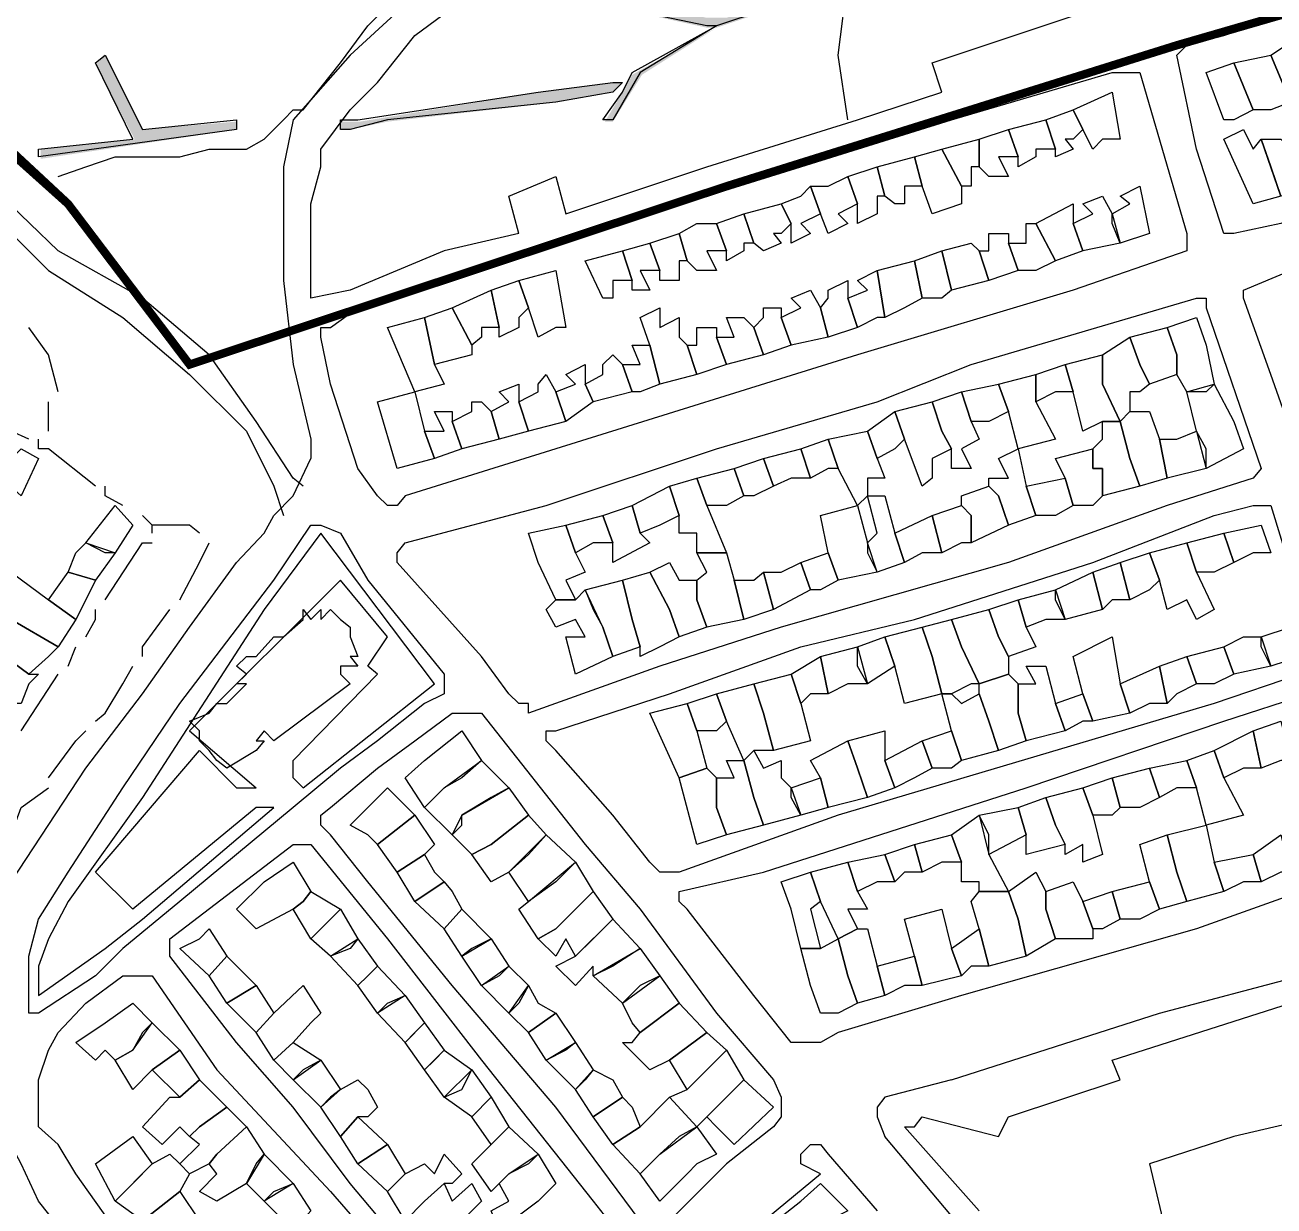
# Model space of a CAD drawing. Header units: millimetres. Extents: x -3588 to 75209, y -3737 to 38254.
# Drawn here: x 6136.7 to 6316.7, y 6183.4 to 6353.5 of the extents above; entities that cross this region are included whole.
import ezdxf

# ---------------------------------------------------------------- set-up
doc = ezdxf.new("R2010")
doc.units = ezdxf.units.MM
doc.layers.add('H', color=250, linetype='Continuous')
doc.layers.add('P', color=253, linetype='Continuous')

msp = doc.modelspace()

# ---------------------------------------------------------------- hatches: boundary and pattern name
at = {"layer": 'H', "linetype": 'Continuous'}
for points in [[(6205.292, 6359.935), (6209.245, 6359.935), (6234.931, 6354.574), (6237.763, 6354.574), (6255.255, 6359.935), (6274.46, 6365.585), (6275.868, 6365.585), (6281.229, 6365.585), (6283.774, 6365.585), (6297.313, 6366.705), (6315.109, 6369.522), (6321.879, 6370.946), (6325.832, 6370.946), (6324.423, 6369.522), (6305.507, 6366.705), (6293.36, 6365.585), (6282.638, 6364.16), (6275.868, 6365.585), (6274.46, 6365.585), (6256.664, 6359.935), (6236.339, 6353.15), (6225.616, 6346.38), (6221.391, 6339.611), (6220.255, 6339.611), (6222.8, 6343.836), (6224.208, 6346.38), (6236.339, 6353.15), (6234.931, 6353.15), (6209.245, 6358.799), (6205.292, 6358.799), (6205.292, 6359.935), (6205.292, 6359.935)], [(6138.956, 6334.249), (6138.956, 6335.658), (6152.511, 6337.066), (6146.862, 6347.788), (6148.27, 6349.197), (6153.632, 6338.474), (6167.187, 6339.611), (6167.187, 6338.474), (6138.956, 6334.249), (6138.956, 6334.249)], [(6182.15, 6338.474), (6182.15, 6339.611), (6184.967, 6339.611), (6210.653, 6343.836), (6221.391, 6345.26), (6222.8, 6345.26), (6221.391, 6343.836), (6213.486, 6342.427), (6188.92, 6339.611), (6183.559, 6338.474), (6182.15, 6338.474), (6182.15, 6338.474)]]:
    msp.add_hatch(color=256, dxfattribs=at).paths.add_polyline_path(points)

# ---------------------------------------------------------------- linework, layer by layer
at = {"layer": 'P'}
for points in [[(6262.041, 6525.35), (6262.041, 6522.805), (6259.496, 6511.795), (6252.439, 6483.58), (6245.653, 6455.061), (6240.292, 6431.92), (6236.339, 6415.82), (6234.931, 6406.234), (6233.522, 6402.281), (6229.569, 6395.496), (6222.8, 6385.909), (6210.653, 6372.354), (6198.234, 6362.752), (6183.559, 6349.197), (6175.365, 6339.883), (6173.956, 6333.113), (6173.956, 6316.741), (6175.365, 6304.61), (6177.909, 6293.872), (6177.909, 6291.055)], [(6207.836, 6323.511), (6206.428, 6328.872), (6213.197, 6331.705), (6214.606, 6326.344), (6234.931, 6333.113), (6256.664, 6339.883), (6268.81, 6343.836), (6267.402, 6348.077), (6287.727, 6354.846), (6294.496, 6357.391), (6298.737, 6358.799), (6320.47, 6365.585), (6323.015, 6361.632), (6323.015, 6360.207), (6332.601, 6364.16), (6347.565, 6368.401), (6356.879, 6370.946), (6375.795, 6377.715), (6385.397, 6380.532)], [(6310.868, 6323.511), (6309.46, 6323.511), (6305.507, 6335.658), (6302.69, 6349.197), (6304.099, 6350.621), (6309.46, 6352.029), (6329.785, 6358.799), (6356.879, 6366.993), (6378.612, 6373.763), (6388.214, 6376.307), (6389.35, 6376.307), (6390.759, 6375.171), (6400.361, 6352.029), (6400.361, 6350.621), (6398.937, 6350.621), (6398.937, 6349.197), (6378.612, 6343.836), (6343.34, 6333.113), (6317.638, 6324.935), (6310.868, 6323.511)], [(6324.423, 6369.522), (6305.507, 6366.993), (6293.36, 6365.585), (6282.366, 6364.16), (6275.58, 6365.585), (6274.172, 6365.585), (6256.664, 6360.207), (6236.339, 6353.438), (6225.328, 6346.668), (6221.391, 6339.883), (6219.967, 6339.883), (6222.8, 6343.836), (6224.208, 6346.668), (6236.339, 6353.438), (6234.931, 6353.438), (6209.245, 6358.799), (6205.004, 6358.799), (6205.004, 6360.207), (6205.004, 6360.207)], [(6141.501, 6331.705), (6145.454, 6333.113), (6149.679, 6334.521), (6153.632, 6334.521), (6158.993, 6334.521), (6163.234, 6335.658), (6168.595, 6335.658), (6171.14, 6337.066), (6173.956, 6339.883), (6175.365, 6341.307), (6176.789, 6341.307), (6182.15, 6348.077), (6186.103, 6353.438), (6191.464, 6358.799), (6198.234, 6362.752), (6199.642, 6364.16)], [(6207.836, 6323.511), (6197.114, 6320.982), (6183.559, 6315.333), (6177.909, 6314.197), (6177.909, 6318.15), (6177.909, 6322.103), (6177.909, 6327.752), (6179.318, 6333.113), (6179.318, 6335.658), (6183.559, 6341.307), (6187.512, 6345.26), (6192.873, 6352.029), (6203.883, 6360.207)], [(6255.255, 6339.883), (6253.847, 6349.197), (6255.255, 6360.207)], [(6320.47, 6343.836), (6319.062, 6342.427), (6316.229, 6349.197), (6320.47, 6352.029), (6323.015, 6343.836), (6320.47, 6343.836)], [(6138.668, 6334.521), (6138.668, 6335.658), (6152.223, 6337.066), (6146.862, 6348.077), (6148.27, 6349.197), (6153.632, 6338.474), (6167.187, 6339.883), (6167.187, 6338.474), (6138.668, 6334.521), (6138.668, 6334.521)], [(6310.868, 6339.883), (6309.46, 6339.883), (6306.915, 6346.668), (6310.868, 6348.077), (6313.685, 6341.307), (6310.868, 6339.883)], [(6316.229, 6341.307), (6313.685, 6341.307), (6310.868, 6348.077), (6316.229, 6349.197), (6319.062, 6342.427), (6316.229, 6341.307)], [(6188.92, 6284.286), (6187.512, 6285.694), (6184.679, 6289.647), (6180.742, 6301.778), (6179.318, 6308.547), (6179.318, 6309.972), (6180.742, 6309.972), (6184.679, 6312.788), (6202.475, 6318.15), (6226.753, 6326.344), (6248.486, 6333.113), (6270.219, 6339.883), (6293.36, 6346.668), (6294.496, 6346.668), (6295.905, 6346.668), (6297.313, 6346.668), (6304.099, 6323.511), (6304.099, 6320.982), (6287.727, 6315.333), (6256.664, 6306.019), (6213.197, 6292.464), (6191.464, 6285.694), (6190.328, 6284.286), (6188.92, 6284.286)], [(6182.15, 6338.474), (6182.15, 6339.883), (6184.679, 6339.883), (6210.653, 6343.836), (6221.391, 6345.26), (6222.8, 6345.26), (6221.391, 6343.836), (6213.197, 6342.427), (6188.92, 6339.883), (6183.559, 6338.474), (6182.15, 6338.474), (6182.15, 6338.474)], [(6291.952, 6337.066), (6290.543, 6335.658), (6289.135, 6338.474), (6287.727, 6341.307), (6293.36, 6343.836), (6294.496, 6337.066), (6291.952, 6337.066)], [(6287.727, 6337.066), (6286.591, 6337.066), (6287.727, 6335.658), (6285.182, 6334.521), (6285.182, 6335.658), (6283.774, 6339.883), (6287.727, 6341.307), (6289.135, 6338.474), (6287.727, 6337.066)], [(6176.789, 6287.102), (6175.365, 6288.223), (6170.003, 6296.417), (6163.234, 6306.019), (6153.632, 6314.197), (6141.501, 6320.982), (6133.307, 6328.872), (6130.49, 6339.883)], [(6283.774, 6335.658), (6282.366, 6335.658), (6282.366, 6334.521), (6279.821, 6333.113), (6279.821, 6334.521), (6278.413, 6338.474), (6283.774, 6339.883), (6285.182, 6335.658), (6283.774, 6335.658)], [(6274.172, 6333.113), (6273.035, 6333.113), (6273.035, 6330.296), (6271.627, 6330.296), (6268.81, 6335.658), (6274.172, 6337.066), (6274.172, 6333.113)], [(6278.413, 6334.521), (6276.988, 6334.521), (6278.413, 6331.705), (6275.58, 6331.705), (6274.172, 6333.113), (6274.172, 6337.066), (6278.413, 6338.474), (6279.821, 6334.521), (6278.413, 6334.521)], [(6316.229, 6333.113), (6317.638, 6328.872), (6313.685, 6327.752), (6309.46, 6337.066), (6312.276, 6338.474), (6313.685, 6335.658), (6314.821, 6337.066), (6316.229, 6333.113)], [(6316.229, 6337.066), (6317.638, 6337.066), (6319.062, 6335.658), (6320.47, 6335.658), (6323.015, 6330.296), (6317.638, 6328.872), (6314.821, 6337.066), (6316.229, 6337.066)], [(6271.627, 6330.296), (6271.627, 6327.752), (6267.402, 6326.344), (6265.978, 6330.296), (6264.857, 6334.521), (6268.81, 6335.658), (6271.627, 6330.296)], [(6264.857, 6330.296), (6263.449, 6330.296), (6263.449, 6327.752), (6262.041, 6327.752), (6260.616, 6328.872), (6259.496, 6333.113), (6264.857, 6334.521), (6265.978, 6330.296), (6264.857, 6330.296)], [(6252.439, 6330.296), (6255.255, 6331.705), (6256.664, 6327.752), (6253.847, 6326.344), (6255.255, 6324.935), (6252.439, 6323.511), (6251.302, 6326.344), (6249.894, 6330.296), (6252.439, 6330.296)], [(6259.496, 6328.872), (6259.496, 6327.752), (6259.496, 6326.344), (6256.664, 6324.935), (6256.664, 6327.752), (6255.255, 6331.705), (6259.496, 6333.113), (6260.616, 6328.872), (6259.496, 6328.872)], [(6248.486, 6328.872), (6249.894, 6330.296), (6251.302, 6326.344), (6248.486, 6324.935), (6249.894, 6323.511), (6247.077, 6322.103), (6247.077, 6324.935), (6245.653, 6327.752), (6248.486, 6328.872)], [(6293.36, 6324.935), (6293.36, 6326.344), (6295.905, 6327.752), (6294.496, 6328.872), (6297.313, 6330.296), (6298.737, 6323.511), (6294.496, 6322.103), (6293.36, 6324.935)], [(6130.49, 6327.752), (6140.093, 6318.15), (6150.815, 6311.38), (6160.417, 6303.186), (6168.595, 6295.008), (6172.548, 6287.102), (6173.956, 6282.861)], [(6245.653, 6323.511), (6244.533, 6323.511), (6245.653, 6322.103), (6243.124, 6320.982), (6241.716, 6322.103), (6240.292, 6326.344), (6245.653, 6327.752), (6247.077, 6324.935), (6245.653, 6323.511)], [(6287.727, 6324.935), (6289.135, 6320.982), (6285.182, 6319.558), (6282.366, 6324.935), (6287.727, 6327.752), (6287.727, 6324.935)], [(6293.36, 6326.344), (6294.496, 6322.103), (6289.135, 6320.982), (6287.727, 6324.935), (6290.543, 6326.344), (6289.135, 6327.752), (6291.952, 6328.872), (6293.36, 6326.344)], [(6241.716, 6322.103), (6240.292, 6322.103), (6240.292, 6320.982), (6237.763, 6319.558), (6237.763, 6320.982), (6236.339, 6324.935), (6240.292, 6326.344), (6241.716, 6322.103)], [(6233.522, 6324.935), (6236.339, 6324.935), (6237.763, 6320.982), (6234.931, 6320.982), (6236.339, 6318.15), (6233.522, 6318.15), (6232.114, 6319.558), (6230.978, 6323.511), (6233.522, 6324.935)], [(6282.366, 6318.15), (6279.821, 6318.15), (6278.413, 6322.103), (6280.941, 6322.103), (6280.941, 6324.935), (6282.366, 6324.935), (6285.182, 6319.558), (6282.366, 6318.15)], [(6230.978, 6319.558), (6230.978, 6316.741), (6228.161, 6316.741), (6228.161, 6318.15), (6226.753, 6322.103), (6230.978, 6323.511), (6232.114, 6319.558), (6230.978, 6319.558)], [(6278.413, 6322.103), (6279.821, 6318.15), (6275.58, 6316.741), (6274.172, 6320.982), (6275.58, 6320.982), (6275.58, 6323.511), (6278.413, 6323.511), (6278.413, 6322.103)], [(6222.8, 6316.741), (6221.391, 6316.741), (6221.391, 6314.197), (6219.967, 6314.197), (6217.438, 6319.558), (6222.8, 6320.982), (6224.208, 6316.741), (6222.8, 6316.741)], [(6226.753, 6318.15), (6225.328, 6318.15), (6226.753, 6315.333), (6224.208, 6315.333), (6224.208, 6316.741), (6222.8, 6320.982), (6226.753, 6322.103), (6228.161, 6318.15), (6226.753, 6318.15)], [(6268.81, 6314.197), (6265.978, 6314.197), (6264.857, 6319.558), (6268.81, 6320.982), (6270.219, 6315.333), (6268.81, 6314.197)], [(6274.172, 6320.982), (6275.58, 6316.741), (6270.219, 6315.333), (6268.81, 6320.982), (6273.035, 6322.103), (6274.172, 6320.982)], [(6263.449, 6312.788), (6260.616, 6311.38), (6259.496, 6318.15), (6264.857, 6319.558), (6265.978, 6314.197), (6263.449, 6312.788)], [(6213.197, 6309.972), (6210.653, 6308.547), (6209.245, 6312.788), (6207.836, 6316.741), (6213.197, 6318.15), (6214.606, 6309.972), (6213.197, 6309.972)], [(6259.496, 6311.38), (6256.664, 6309.972), (6255.255, 6314.197), (6258.088, 6315.333), (6256.664, 6316.741), (6259.496, 6318.15), (6260.616, 6311.38), (6259.496, 6311.38)], [(6320.47, 6291.055), (6316.229, 6303.186), (6312.276, 6314.197), (6312.276, 6315.333), (6319.062, 6318.15)], [(6203.883, 6309.972), (6202.475, 6309.972), (6202.475, 6308.547), (6201.067, 6307.427), (6198.234, 6312.788), (6203.883, 6315.333), (6205.004, 6309.972), (6203.883, 6309.972)], [(6207.836, 6311.38), (6207.836, 6309.972), (6205.004, 6308.547), (6205.004, 6309.972), (6203.883, 6315.333), (6207.836, 6316.741), (6209.245, 6312.788), (6207.836, 6311.38)], [(6251.302, 6312.788), (6252.439, 6308.547), (6247.077, 6307.427), (6245.653, 6311.38), (6248.486, 6312.788), (6247.077, 6314.197), (6249.894, 6315.333), (6251.302, 6312.788)], [(6255.255, 6314.197), (6256.664, 6309.972), (6252.439, 6308.547), (6251.302, 6312.788), (6252.439, 6314.197), (6252.439, 6315.333), (6255.255, 6316.741), (6255.255, 6314.197)], [(6209.245, 6255.767), (6207.836, 6255.767), (6206.428, 6257.175), (6202.475, 6262.537), (6190.328, 6276.092), (6190.328, 6277.5), (6191.464, 6278.909), (6211.789, 6284.286), (6236.339, 6292.464), (6259.496, 6299.233), (6273.035, 6304.61), (6305.507, 6314.197), (6306.915, 6314.197), (6306.915, 6312.788), (6314.821, 6289.647), (6313.685, 6288.223), (6301.266, 6284.286), (6278.413, 6276.092), (6245.653, 6266.778), (6228.161, 6261.128), (6209.245, 6254.359), (6209.245, 6255.767)], [(6201.067, 6307.427), (6201.067, 6306.019), (6195.689, 6304.61), (6194.281, 6311.38), (6198.234, 6312.788), (6201.067, 6307.427)], [(6230.978, 6308.547), (6232.114, 6307.427), (6233.522, 6303.186), (6228.161, 6301.778), (6226.753, 6307.427), (6225.328, 6311.38), (6228.161, 6312.788), (6228.161, 6309.972), (6230.978, 6311.38), (6230.978, 6308.547)], [(6245.653, 6311.38), (6247.077, 6307.427), (6243.124, 6306.019), (6241.716, 6309.972), (6243.124, 6311.38), (6243.124, 6312.788), (6245.653, 6312.788), (6245.653, 6311.38)], [(6141.501, 6300.658), (6140.093, 6306.019), (6137.26, 6309.972)], [(6195.689, 6304.61), (6197.114, 6301.778), (6192.873, 6300.658), (6188.92, 6309.972), (6194.281, 6311.38), (6195.689, 6304.61)], [(6236.339, 6308.547), (6237.763, 6304.61), (6233.522, 6303.186), (6232.114, 6307.427), (6233.522, 6307.427), (6233.522, 6309.972), (6236.339, 6309.972), (6236.339, 6308.547)], [(6241.716, 6309.972), (6243.124, 6306.019), (6237.763, 6304.61), (6236.339, 6308.547), (6238.883, 6308.547), (6237.763, 6311.38), (6240.292, 6311.38), (6241.716, 6309.972)], [(6302.69, 6306.019), (6302.69, 6303.186), (6298.737, 6301.778), (6297.313, 6304.61), (6295.905, 6308.547), (6301.266, 6309.972), (6302.69, 6306.019)], [(6306.915, 6300.658), (6304.099, 6300.658), (6302.69, 6303.186), (6302.69, 6306.019), (6301.266, 6309.972), (6305.507, 6311.38), (6306.915, 6307.427), (6308.051, 6301.778), (6306.915, 6300.658)], [(6297.313, 6300.658), (6295.905, 6300.658), (6295.905, 6297.825), (6294.496, 6296.417), (6291.952, 6301.778), (6291.952, 6306.019), (6295.905, 6308.547), (6297.313, 6304.61), (6298.737, 6301.778), (6297.313, 6300.658)], [(6225.328, 6300.658), (6224.208, 6300.658), (6222.8, 6304.61), (6225.328, 6304.61), (6224.208, 6307.427), (6226.753, 6307.427), (6228.161, 6301.778), (6225.328, 6300.658)], [(6217.438, 6301.778), (6218.559, 6299.233), (6214.606, 6296.417), (6213.197, 6300.658), (6216.014, 6301.778), (6214.606, 6303.186), (6217.438, 6304.61), (6217.438, 6301.778)], [(6222.8, 6304.61), (6224.208, 6300.658), (6218.559, 6299.233), (6217.438, 6301.778), (6219.967, 6303.186), (6219.967, 6304.61), (6221.391, 6306.019), (6222.8, 6304.61)], [(6285.182, 6300.658), (6282.366, 6299.233), (6282.366, 6303.186), (6286.591, 6304.61), (6287.727, 6300.658), (6285.182, 6300.658)], [(6291.952, 6301.778), (6294.496, 6296.417), (6291.952, 6296.417), (6289.135, 6295.008), (6287.727, 6300.658), (6286.591, 6304.61), (6291.952, 6306.019), (6291.952, 6301.778)], [(6213.197, 6300.658), (6214.606, 6296.417), (6209.245, 6295.008), (6207.836, 6299.233), (6210.653, 6300.658), (6210.653, 6301.778), (6211.789, 6303.186), (6213.197, 6300.658)], [(6282.366, 6299.233), (6285.182, 6293.872), (6279.821, 6292.464), (6278.413, 6297.825), (6276.988, 6301.778), (6282.366, 6303.186), (6282.366, 6299.233)], [(6207.836, 6299.233), (6209.245, 6295.008), (6205.004, 6293.872), (6203.883, 6297.825), (6206.428, 6299.233), (6205.004, 6300.658), (6207.836, 6301.778), (6207.836, 6299.233)], [(6275.58, 6296.417), (6273.035, 6296.417), (6271.627, 6300.658), (6276.988, 6301.778), (6278.413, 6297.825), (6275.58, 6296.417)], [(6306.915, 6292.464), (6305.507, 6295.008), (6304.099, 6300.658), (6308.051, 6301.778), (6310.868, 6296.417), (6312.276, 6292.464), (6306.915, 6289.647), (6306.915, 6292.464)], [(6140.093, 6295.008), (6140.093, 6296.417), (6140.093, 6299.233)], [(6194.281, 6295.008), (6195.689, 6291.055), (6190.328, 6289.647), (6187.512, 6299.233), (6192.873, 6300.658), (6194.281, 6295.008)], [(6203.883, 6297.825), (6205.004, 6293.872), (6199.642, 6292.464), (6198.234, 6296.417), (6201.067, 6297.825), (6201.067, 6299.233), (6202.475, 6299.233), (6203.883, 6297.825)], [(6263.449, 6293.872), (6262.041, 6297.825), (6267.402, 6299.233), (6268.81, 6295.008), (6270.219, 6292.464), (6267.402, 6291.055), (6267.402, 6288.223), (6265.978, 6287.102), (6263.449, 6293.872)], [(6273.035, 6296.417), (6274.172, 6293.872), (6271.627, 6292.464), (6273.035, 6289.647), (6270.219, 6289.647), (6270.219, 6292.464), (6268.81, 6295.008), (6267.402, 6299.233), (6271.627, 6300.658), (6273.035, 6296.417)], [(6198.234, 6296.417), (6199.642, 6292.464), (6195.689, 6291.055), (6194.281, 6295.008), (6197.114, 6295.008), (6195.689, 6297.825), (6198.234, 6297.825), (6198.234, 6296.417)], [(6262.041, 6292.464), (6259.496, 6291.055), (6258.088, 6295.008), (6262.041, 6297.825), (6263.449, 6293.872), (6262.041, 6292.464)], [(6300.146, 6293.872), (6301.266, 6288.223), (6297.313, 6287.102), (6295.905, 6291.055), (6294.496, 6296.417), (6295.905, 6297.825), (6298.737, 6297.825), (6300.146, 6293.872)], [(6295.905, 6291.055), (6297.313, 6287.102), (6291.952, 6285.694), (6291.952, 6289.647), (6290.543, 6289.647), (6290.543, 6292.464), (6291.952, 6293.872), (6291.952, 6296.417), (6294.496, 6296.417), (6295.905, 6291.055)], [(6137.26, 6293.872), (6134.715, 6295.008)], [(6138.668, 6292.464), (6138.668, 6293.872)], [(6138.668, 6292.464), (6138.668, 6293.872)], [(6252.439, 6289.647), (6249.894, 6288.223), (6248.486, 6292.464), (6252.439, 6293.872), (6253.847, 6289.647), (6252.439, 6289.647)], [(6259.496, 6291.055), (6260.616, 6288.223), (6258.088, 6288.223), (6258.088, 6285.694), (6256.664, 6284.286), (6253.847, 6289.647), (6252.439, 6293.872), (6258.088, 6295.008), (6259.496, 6291.055)], [(6302.69, 6293.872), (6305.507, 6295.008), (6306.915, 6289.647), (6301.266, 6288.223), (6300.146, 6293.872), (6302.69, 6293.872)], [(6134.715, 6291.055), (6136.14, 6292.464), (6138.668, 6291.055), (6136.14, 6285.694), (6133.307, 6288.223), (6134.715, 6291.055)], [(6146.862, 6287.102), (6140.093, 6292.464), (6138.668, 6292.464)], [(6247.077, 6288.223), (6244.533, 6287.102), (6243.124, 6291.055), (6248.486, 6292.464), (6249.894, 6288.223), (6247.077, 6288.223)], [(6280.941, 6287.102), (6282.366, 6282.861), (6278.413, 6281.453), (6276.988, 6285.694), (6275.58, 6287.102), (6275.58, 6288.223), (6278.413, 6288.223), (6276.988, 6291.055), (6279.821, 6292.464), (6280.941, 6287.102)], [(6290.543, 6284.286), (6287.727, 6284.286), (6286.591, 6288.223), (6285.182, 6291.055), (6290.543, 6292.464), (6290.543, 6289.647), (6291.952, 6289.647), (6291.952, 6285.694), (6290.543, 6284.286)], [(6171.14, 6280.333), (6172.548, 6282.861), (6175.365, 6285.694), (6177.909, 6291.055)], [(6241.716, 6285.694), (6240.292, 6285.694), (6238.883, 6289.647), (6243.124, 6291.055), (6244.533, 6287.102), (6241.716, 6285.694)], [(6234.931, 6284.286), (6237.763, 6277.5), (6233.522, 6277.5), (6233.522, 6280.333), (6230.978, 6280.333), (6230.978, 6282.861), (6229.569, 6287.102), (6233.522, 6288.223), (6234.931, 6284.286)], [(6237.763, 6284.286), (6234.931, 6284.286), (6233.522, 6288.223), (6238.883, 6289.647), (6240.292, 6285.694), (6237.763, 6284.286)], [(6285.182, 6282.861), (6282.366, 6282.861), (6280.941, 6287.102), (6286.591, 6288.223), (6287.727, 6284.286), (6285.182, 6282.861)], [(6150.815, 6284.286), (6148.27, 6285.694), (6148.27, 6287.102)], [(6228.161, 6281.453), (6225.328, 6280.333), (6224.208, 6284.286), (6229.569, 6287.102), (6230.978, 6282.861), (6228.161, 6281.453)], [(6276.988, 6285.694), (6278.413, 6281.453), (6273.035, 6278.909), (6273.035, 6282.861), (6271.627, 6284.286), (6271.627, 6285.694), (6275.58, 6287.102), (6276.988, 6285.694)], [(6262.041, 6280.333), (6263.449, 6276.092), (6259.496, 6274.684), (6258.088, 6278.909), (6259.496, 6280.333), (6258.088, 6285.694), (6260.616, 6285.694), (6262.041, 6280.333)], [(6148.27, 6277.5), (6145.454, 6278.909), (6149.679, 6284.286), (6152.223, 6281.453), (6149.679, 6277.5), (6148.27, 6277.5)], [(6155.04, 6280.333), (6155.04, 6281.453), (6153.632, 6282.861)], [(6229.569, 6231.49), (6228.161, 6231.49), (6226.753, 6232.898), (6221.391, 6239.683), (6213.197, 6248.998), (6211.789, 6250.406), (6211.789, 6251.814), (6213.197, 6251.814), (6229.569, 6257.175), (6248.486, 6263.961), (6264.857, 6267.898), (6290.543, 6276.092), (6308.051, 6282.861), (6313.685, 6284.286), (6314.821, 6284.286), (6316.229, 6284.286), (6321.591, 6266.778)], [(6218.559, 6278.909), (6216.014, 6277.5), (6214.606, 6281.453), (6219.967, 6282.861), (6221.391, 6278.909), (6218.559, 6278.909)], [(6225.328, 6280.333), (6226.753, 6278.909), (6221.391, 6276.092), (6221.391, 6278.909), (6219.967, 6282.861), (6224.208, 6284.286), (6225.328, 6280.333)], [(6258.088, 6277.5), (6259.496, 6274.684), (6253.847, 6273.547), (6252.439, 6277.5), (6251.302, 6282.861), (6256.664, 6284.286), (6258.088, 6278.909), (6258.088, 6277.5)], [(6265.978, 6277.5), (6263.449, 6276.092), (6262.041, 6280.333), (6267.402, 6282.861), (6268.81, 6277.5), (6265.978, 6277.5)], [(6271.627, 6278.909), (6268.81, 6277.5), (6267.402, 6282.861), (6271.627, 6284.286), (6273.035, 6282.861), (6273.035, 6278.909), (6271.627, 6278.909)], [(6138.668, 6211.165), (6137.26, 6211.165), (6137.26, 6212.573), (6137.26, 6213.709), (6137.26, 6219.359), (6138.668, 6224.72), (6142.909, 6231.49), (6150.815, 6243.636), (6158.993, 6255.767), (6172.548, 6273.547), (6177.909, 6281.453), (6179.318, 6281.453), (6182.15, 6280.333), (6186.103, 6273.547), (6197.114, 6260.008), (6197.114, 6258.584), (6197.114, 6257.175), (6194.281, 6255.767), (6187.512, 6250.406), (6182.15, 6246.453), (6175.365, 6240.804), (6158.993, 6227.249), (6150.815, 6220.479), (6146.862, 6216.526), (6138.668, 6211.165)], [(6161.826, 6280.333), (6160.417, 6281.453), (6158.993, 6281.453), (6155.04, 6281.453)], [(6216.014, 6277.5), (6217.438, 6274.684), (6214.606, 6273.547), (6216.014, 6270.731), (6213.197, 6270.731), (6210.653, 6276.092), (6209.245, 6280.333), (6214.606, 6281.453), (6216.014, 6277.5)], [(6313.685, 6277.5), (6310.868, 6276.092), (6309.46, 6280.333), (6314.821, 6281.453), (6316.229, 6277.5), (6313.685, 6277.5)], [(6130.49, 6208.348), (6130.49, 6209.756), (6130.49, 6217.934), (6131.899, 6221.887), (6134.715, 6230.081), (6145.454, 6246.453), (6153.632, 6257.175), (6160.417, 6266.778), (6167.187, 6276.092), (6171.14, 6280.333)], [(6176.789, 6243.636), (6195.689, 6258.584), (6179.318, 6280.333), (6171.14, 6269.322), (6153.632, 6242.212), (6142.909, 6227.249), (6140.093, 6221.887), (6138.668, 6217.934), (6138.668, 6213.709), (6148.27, 6220.479), (6153.632, 6224.72), (6172.548, 6240.804)], [(6308.051, 6274.684), (6305.507, 6274.684), (6304.099, 6278.909), (6309.46, 6280.333), (6310.868, 6276.092), (6308.051, 6274.684)], [(6144.029, 6277.5), (6145.454, 6278.909), (6149.679, 6277.5), (6146.862, 6273.547), (6142.909, 6274.684), (6144.029, 6277.5)], [(6148.27, 6270.731), (6153.632, 6278.909), (6155.04, 6278.909)], [(6158.993, 6270.731), (6161.826, 6276.092), (6163.234, 6278.909)], [(6233.522, 6270.731), (6233.522, 6273.547), (6234.931, 6274.684), (6233.522, 6277.5), (6237.763, 6277.5), (6238.883, 6273.547), (6240.292, 6267.898), (6234.931, 6266.778), (6233.522, 6270.731)], [(6251.302, 6272.139), (6249.894, 6272.139), (6248.486, 6276.092), (6252.439, 6277.5), (6253.847, 6273.547), (6251.302, 6272.139)], [(6298.737, 6272.139), (6295.905, 6270.731), (6294.496, 6276.092), (6298.737, 6277.5), (6300.146, 6273.547), (6298.737, 6272.139)], [(6305.507, 6274.684), (6308.051, 6269.322), (6305.507, 6267.898), (6304.099, 6270.731), (6301.266, 6269.322), (6300.146, 6273.547), (6298.737, 6277.5), (6304.099, 6278.909), (6305.507, 6274.684)], [(6233.522, 6272.139), (6233.522, 6270.731), (6234.931, 6266.778), (6230.978, 6265.369), (6229.569, 6269.322), (6226.753, 6274.684), (6229.569, 6276.092), (6230.978, 6273.547), (6233.522, 6273.547), (6233.522, 6272.139)], [(6245.653, 6274.684), (6248.486, 6276.092), (6249.894, 6272.139), (6244.533, 6269.322), (6243.124, 6274.684), (6245.653, 6274.684)], [(6293.36, 6270.731), (6291.952, 6269.322), (6290.543, 6274.684), (6294.496, 6276.092), (6295.905, 6270.731), (6293.36, 6270.731)], [(6140.093, 6270.731), (6144.029, 6267.898), (6141.501, 6263.961), (6134.715, 6267.898), (6131.899, 6270.731), (6134.715, 6274.684), (6140.093, 6270.731)], [(6145.454, 6270.731), (6144.029, 6267.898), (6140.093, 6270.731), (6142.909, 6274.684), (6146.862, 6273.547), (6145.454, 6270.731)], [(6228.161, 6263.961), (6225.328, 6262.537), (6225.328, 6263.961), (6224.208, 6267.898), (6222.8, 6273.547), (6226.753, 6274.684), (6229.569, 6269.322), (6230.978, 6265.369), (6228.161, 6263.961)], [(6241.716, 6273.547), (6243.124, 6274.684), (6244.533, 6269.322), (6240.292, 6267.898), (6238.883, 6273.547), (6241.716, 6273.547)], [(6285.182, 6270.731), (6285.182, 6272.139), (6290.543, 6274.684), (6291.952, 6269.322), (6286.591, 6267.898), (6285.182, 6270.731)], [(6176.789, 6243.636), (6175.365, 6245.045), (6175.365, 6247.573), (6187.512, 6260.008), (6186.103, 6261.128), (6188.92, 6265.369), (6182.15, 6273.547), (6160.417, 6251.814), (6170.003, 6243.636)], [(6218.559, 6269.322), (6219.967, 6266.778), (6221.391, 6262.537), (6216.014, 6260.008), (6214.606, 6265.369), (6217.438, 6265.369), (6216.014, 6267.898), (6213.197, 6266.778), (6211.789, 6269.322), (6213.197, 6270.731), (6216.014, 6270.731), (6217.438, 6272.139), (6218.559, 6269.322)], [(6224.208, 6267.898), (6225.328, 6263.961), (6221.391, 6262.537), (6219.967, 6266.778), (6217.438, 6272.139), (6222.8, 6273.547), (6224.208, 6267.898)], [(6283.774, 6267.898), (6280.941, 6266.778), (6279.821, 6270.731), (6285.182, 6272.139), (6286.591, 6267.898), (6283.774, 6267.898)], [(6276.988, 6265.369), (6275.58, 6269.322), (6279.821, 6270.731), (6280.941, 6266.778), (6282.366, 6263.961), (6278.413, 6262.537), (6276.988, 6265.369)], [(6145.454, 6265.369), (6146.862, 6267.898), (6146.862, 6269.322)], [(6153.632, 6262.537), (6153.632, 6263.961), (6157.585, 6269.322)], [(6163.234, 6254.359), (6164.354, 6255.767), (6165.778, 6255.767), (6168.595, 6258.584), (6167.187, 6258.584), (6168.595, 6260.008), (6167.187, 6261.128), (6168.595, 6262.537), (6170.003, 6262.537), (6172.548, 6265.369), (6173.956, 6265.369), (6176.789, 6267.898), (6176.789, 6269.322), (6177.909, 6267.898), (6179.318, 6269.322), (6179.318, 6267.898), (6180.742, 6269.322), (6182.15, 6267.898), (6183.559, 6266.778), (6183.559, 6265.369), (6184.679, 6262.537), (6183.559, 6262.537), (6184.679, 6261.128), (6183.559, 6261.128), (6182.15, 6261.128), (6182.15, 6260.008), (6183.559, 6258.584), (6172.548, 6250.406), (6171.14, 6251.814), (6170.003, 6250.406), (6171.14, 6250.406), (6170.003, 6248.998), (6165.778, 6246.453), (6164.354, 6247.573), (6163.234, 6248.998), (6161.826, 6250.406), (6161.826, 6251.814), (6160.417, 6253.223), (6163.234, 6254.359)], [(6276.988, 6265.369), (6278.413, 6262.537), (6278.413, 6260.008), (6274.172, 6258.584), (6271.627, 6263.961), (6270.219, 6267.898), (6275.58, 6269.322), (6276.988, 6265.369)], [(6137.26, 6258.584), (6136.14, 6255.767), (6134.715, 6255.767), (6129.354, 6260.008), (6126.537, 6262.537), (6129.354, 6266.778), (6131.899, 6263.961), (6137.26, 6260.008), (6138.668, 6260.008), (6137.26, 6258.584)], [(6140.093, 6262.537), (6137.26, 6260.008), (6131.899, 6263.961), (6134.715, 6267.898), (6141.501, 6263.961), (6140.093, 6262.537)], [(6262.041, 6261.128), (6260.616, 6265.369), (6265.978, 6266.778), (6267.402, 6262.537), (6268.81, 6257.175), (6263.449, 6255.767), (6262.041, 6261.128)], [(6273.035, 6258.584), (6270.219, 6257.175), (6268.81, 6257.175), (6267.402, 6262.537), (6265.978, 6266.778), (6270.219, 6267.898), (6271.627, 6263.961), (6274.172, 6258.584), (6273.035, 6258.584)], [(6314.821, 6263.961), (6314.821, 6265.369), (6319.062, 6266.778), (6320.47, 6262.537), (6316.229, 6261.128), (6314.821, 6263.961)], [(6256.664, 6261.128), (6256.664, 6263.961), (6260.616, 6265.369), (6262.041, 6261.128), (6258.088, 6258.584), (6256.664, 6261.128)], [(6289.135, 6257.175), (6287.727, 6262.537), (6293.36, 6265.369), (6294.496, 6258.584), (6295.905, 6254.359), (6290.543, 6253.223), (6289.135, 6257.175)], [(6312.276, 6265.369), (6314.821, 6265.369), (6316.229, 6261.128), (6310.868, 6260.008), (6309.46, 6263.961), (6312.276, 6265.369)], [(6142.909, 6261.128), (6144.029, 6263.961)], [(6255.255, 6258.584), (6252.439, 6257.175), (6251.302, 6262.537), (6256.664, 6263.961), (6258.088, 6258.584), (6255.255, 6258.584)], [(6308.051, 6258.584), (6305.507, 6258.584), (6304.099, 6262.537), (6309.46, 6263.961), (6310.868, 6260.008), (6308.051, 6258.584)], [(6249.894, 6257.175), (6248.486, 6255.767), (6247.077, 6260.008), (6251.302, 6262.537), (6252.439, 6257.175), (6249.894, 6257.175)], [(6302.69, 6257.175), (6301.266, 6255.767), (6300.146, 6261.128), (6304.099, 6262.537), (6305.507, 6258.584), (6302.69, 6257.175)], [(6136.14, 6251.814), (6141.501, 6260.008)], [(6146.862, 6253.223), (6148.27, 6254.359), (6150.815, 6258.584), (6152.223, 6261.128)], [(6320.47, 6260.008), (6308.051, 6255.767), (6253.847, 6239.683), (6230.978, 6231.49), (6229.569, 6231.49)], [(6243.124, 6254.359), (6241.716, 6258.584), (6247.077, 6260.008), (6248.486, 6255.767), (6249.894, 6250.406), (6244.533, 6248.998), (6243.124, 6254.359)], [(6279.821, 6258.584), (6279.821, 6254.359), (6280.941, 6250.406), (6276.988, 6248.998), (6275.58, 6253.223), (6274.172, 6257.175), (6274.172, 6258.584), (6278.413, 6260.008), (6279.821, 6258.584)], [(6285.182, 6255.767), (6286.591, 6251.814), (6280.941, 6250.406), (6279.821, 6254.359), (6279.821, 6258.584), (6282.366, 6258.584), (6280.941, 6261.128), (6283.774, 6261.128), (6285.182, 6255.767)], [(6298.737, 6255.767), (6295.905, 6254.359), (6294.496, 6258.584), (6300.146, 6261.128), (6301.266, 6255.767), (6298.737, 6255.767)], [(6243.124, 6254.359), (6244.533, 6248.998), (6241.716, 6248.998), (6240.292, 6247.573), (6237.763, 6253.223), (6236.339, 6257.175), (6241.716, 6258.584), (6243.124, 6254.359)], [(6233.522, 6251.814), (6234.931, 6246.453), (6230.978, 6245.045), (6226.753, 6254.359), (6232.114, 6255.767), (6233.522, 6251.814)], [(6248.486, 6206.924), (6247.077, 6206.924), (6241.716, 6213.709), (6232.114, 6226.128), (6230.978, 6227.249), (6230.978, 6228.673), (6243.124, 6231.49), (6280.941, 6243.636), (6309.46, 6253.223), (6321.591, 6257.175)], [(6236.339, 6251.814), (6233.522, 6251.814), (6232.114, 6255.767), (6236.339, 6257.175), (6237.763, 6253.223), (6236.339, 6251.814)], [(6270.219, 6251.814), (6268.81, 6257.175), (6270.219, 6257.175), (6271.627, 6255.767), (6274.172, 6257.175), (6275.58, 6253.223), (6276.988, 6248.998), (6271.627, 6247.573), (6270.219, 6251.814)], [(6289.135, 6253.223), (6286.591, 6251.814), (6285.182, 6255.767), (6289.135, 6257.175), (6290.543, 6253.223), (6289.135, 6253.223)], [(6225.328, 6181.238), (6213.197, 6197.61), (6198.234, 6215.118), (6186.103, 6230.081), (6180.742, 6236.851), (6179.318, 6238.259), (6179.318, 6239.683), (6180.742, 6240.804), (6187.512, 6246.453), (6192.873, 6250.406), (6198.234, 6254.359), (6199.642, 6254.359), (6201.067, 6254.359), (6202.475, 6254.359), (6217.438, 6235.442), (6225.328, 6226.128), (6236.339, 6211.165), (6244.533, 6201.563), (6245.653, 6199.034), (6245.653, 6197.61), (6245.653, 6196.201), (6244.533, 6194.793), (6237.763, 6189.432), (6229.569, 6181.238)], [(6317.638, 6247.573), (6314.821, 6246.453), (6313.685, 6251.814), (6317.638, 6253.223), (6319.062, 6247.573), (6317.638, 6247.573)], [(6140.093, 6245.045), (6144.029, 6250.406), (6145.454, 6251.814)], [(6199.642, 6245.045), (6197.114, 6243.636), (6194.281, 6240.804), (6191.464, 6245.045), (6194.281, 6247.573), (6199.642, 6251.814), (6202.475, 6247.573), (6199.642, 6245.045)], [(6256.664, 6246.453), (6258.088, 6242.212), (6252.439, 6240.804), (6251.302, 6245.045), (6249.894, 6247.573), (6255.255, 6250.406), (6256.664, 6246.453)], [(6260.616, 6247.573), (6262.041, 6243.636), (6258.088, 6242.212), (6256.664, 6246.453), (6255.255, 6250.406), (6260.616, 6251.814), (6260.616, 6247.573)], [(6264.857, 6245.045), (6262.041, 6243.636), (6260.616, 6247.573), (6265.978, 6250.406), (6267.402, 6246.453), (6264.857, 6245.045)], [(6270.219, 6246.453), (6267.402, 6246.453), (6265.978, 6250.406), (6270.219, 6251.814), (6271.627, 6247.573), (6270.219, 6246.453)], [(6312.276, 6246.453), (6309.46, 6245.045), (6308.051, 6248.998), (6313.685, 6251.814), (6314.821, 6246.453), (6312.276, 6246.453)], [(6172.548, 6240.804), (6170.003, 6240.804), (6152.223, 6226.128), (6146.862, 6231.49), (6161.826, 6248.998), (6167.187, 6243.636), (6170.003, 6243.636)], [(6245.653, 6245.045), (6247.077, 6243.636), (6248.486, 6239.683), (6243.124, 6238.259), (6241.716, 6242.212), (6240.292, 6247.573), (6241.716, 6248.998), (6243.124, 6246.453), (6245.653, 6247.573), (6245.653, 6245.045)], [(6309.46, 6245.045), (6312.276, 6239.683), (6306.915, 6238.259), (6305.507, 6243.636), (6304.099, 6247.573), (6308.051, 6248.998), (6309.46, 6245.045)], [(6203.883, 6242.212), (6199.642, 6239.683), (6198.234, 6236.851), (6194.281, 6240.804), (6197.114, 6243.636), (6202.475, 6247.573), (6206.428, 6243.636), (6203.883, 6242.212)], [(6241.716, 6242.212), (6243.124, 6238.259), (6237.763, 6236.851), (6236.339, 6240.804), (6236.339, 6245.045), (6238.883, 6245.045), (6237.763, 6247.573), (6240.292, 6247.573), (6241.716, 6242.212)], [(6302.69, 6243.636), (6300.146, 6242.212), (6298.737, 6246.453), (6304.099, 6247.573), (6305.507, 6243.636), (6302.69, 6243.636)], [(6236.339, 6245.045), (6236.339, 6240.804), (6237.763, 6236.851), (6233.522, 6235.442), (6230.978, 6245.045), (6234.931, 6246.453), (6236.339, 6245.045)], [(6247.077, 6242.212), (6247.077, 6243.636), (6251.302, 6245.045), (6252.439, 6240.804), (6248.486, 6239.683), (6247.077, 6242.212)], [(6293.36, 6239.683), (6290.543, 6239.683), (6289.135, 6243.636), (6293.36, 6245.045), (6294.496, 6240.804), (6293.36, 6239.683)], [(6297.313, 6240.804), (6294.496, 6240.804), (6293.36, 6245.045), (6298.737, 6246.453), (6300.146, 6242.212), (6297.313, 6240.804)], [(6134.715, 6236.851), (6136.14, 6240.804), (6140.093, 6243.636)], [(6186.103, 6236.851), (6183.559, 6238.259), (6188.92, 6243.636), (6192.873, 6239.683), (6187.512, 6235.442), (6186.103, 6236.851)], [(6199.642, 6238.259), (6199.642, 6239.683), (6206.428, 6243.636), (6209.245, 6239.683), (6203.883, 6235.442), (6201.067, 6234.034), (6198.234, 6236.851), (6199.642, 6238.259)], [(6290.543, 6239.683), (6291.952, 6234.034), (6289.135, 6232.898), (6289.135, 6235.442), (6286.591, 6234.034), (6286.591, 6235.442), (6285.182, 6238.259), (6283.774, 6242.212), (6289.135, 6243.636), (6290.543, 6239.683)], [(6285.182, 6238.259), (6286.591, 6235.442), (6280.941, 6234.034), (6280.941, 6236.851), (6279.821, 6240.804), (6283.774, 6242.212), (6285.182, 6238.259)], [(6194.281, 6234.034), (6190.328, 6231.49), (6187.512, 6235.442), (6192.873, 6239.683), (6195.689, 6235.442), (6194.281, 6234.034)], [(6209.245, 6234.034), (6206.428, 6231.49), (6203.883, 6230.081), (6201.067, 6234.034), (6203.883, 6235.442), (6209.245, 6239.683), (6211.789, 6236.851), (6209.245, 6234.034)], [(6271.627, 6232.898), (6270.219, 6236.851), (6274.172, 6239.683), (6275.58, 6234.034), (6278.413, 6228.673), (6274.172, 6228.673), (6274.172, 6230.081), (6271.627, 6230.081), (6271.627, 6232.898)], [(6275.58, 6236.851), (6274.172, 6239.683), (6279.821, 6240.804), (6280.941, 6236.851), (6275.58, 6234.034), (6275.58, 6236.851)], [(6308.051, 6232.898), (6309.46, 6228.673), (6304.099, 6227.249), (6302.69, 6231.49), (6301.266, 6236.851), (6306.915, 6238.259), (6308.051, 6232.898)], [(6213.197, 6230.081), (6209.245, 6227.249), (6206.428, 6231.49), (6211.789, 6236.851), (6216.014, 6232.898), (6213.197, 6230.081)], [(6268.81, 6232.898), (6265.978, 6231.49), (6264.857, 6235.442), (6270.219, 6236.851), (6271.627, 6232.898), (6268.81, 6232.898)], [(6302.69, 6231.49), (6304.099, 6227.249), (6300.146, 6226.128), (6298.737, 6230.081), (6297.313, 6235.442), (6301.266, 6236.851), (6302.69, 6231.49)], [(6317.638, 6231.49), (6314.821, 6230.081), (6313.685, 6234.034), (6317.638, 6236.851), (6319.062, 6231.49), (6317.638, 6231.49)], [(6201.067, 6166.274), (6198.234, 6169.107), (6183.559, 6186.599), (6175.365, 6197.61), (6167.187, 6206.924), (6157.585, 6219.359), (6157.585, 6220.479), (6157.585, 6221.887), (6175.365, 6235.442), (6176.789, 6235.442), (6177.909, 6235.442), (6188.92, 6221.887), (6202.475, 6204.395), (6218.559, 6184.071), (6222.8, 6178.709), (6224.208, 6178.709), (6222.8, 6177.285), (6217.438, 6178.709), (6205.004, 6169.107), (6205.004, 6165.154), (6206.428, 6163.746), (6205.004, 6162.337), (6203.883, 6162.337), (6201.067, 6166.274)], [(6263.449, 6231.49), (6262.041, 6230.081), (6260.616, 6234.034), (6264.857, 6235.442), (6265.978, 6231.49), (6263.449, 6231.49)], [(6176.789, 6227.249), (6175.365, 6226.128), (6170.003, 6223.312), (6167.187, 6226.128), (6171.14, 6230.081), (6175.365, 6232.898), (6177.909, 6228.673), (6176.789, 6227.249)], [(6195.689, 6231.49), (6197.114, 6230.081), (6192.873, 6227.249), (6190.328, 6231.49), (6194.281, 6234.034), (6195.689, 6231.49)], [(6209.245, 6227.249), (6216.014, 6232.898), (6218.559, 6228.673), (6213.197, 6223.312), (6210.653, 6221.887), (6207.836, 6226.128), (6209.245, 6227.249)], [(6256.664, 6228.673), (6258.088, 6226.128), (6255.255, 6226.128), (6256.664, 6223.312), (6253.847, 6221.887), (6251.302, 6227.249), (6249.894, 6231.49), (6255.255, 6232.898), (6256.664, 6228.673)], [(6259.496, 6230.081), (6256.664, 6228.673), (6255.255, 6232.898), (6260.616, 6234.034), (6262.041, 6230.081), (6259.496, 6230.081)], [(6312.276, 6230.081), (6309.46, 6228.673), (6308.051, 6232.898), (6313.685, 6234.034), (6314.821, 6230.081), (6312.276, 6230.081)], [(6251.302, 6227.249), (6249.894, 6226.128), (6251.302, 6220.479), (6248.486, 6220.479), (6247.077, 6226.128), (6245.653, 6230.081), (6249.894, 6231.49), (6251.302, 6227.249)], [(6328.376, 6231.49), (6305.507, 6223.312), (6271.627, 6213.709), (6253.847, 6208.348), (6251.302, 6206.924), (6249.894, 6206.924), (6248.486, 6206.924)], [(6283.774, 6227.249), (6283.774, 6226.128), (6285.182, 6221.887), (6280.941, 6219.359), (6279.821, 6224.72), (6278.413, 6228.673), (6282.366, 6231.49), (6283.774, 6228.673), (6283.774, 6227.249)], [(6198.234, 6228.673), (6199.642, 6226.128), (6197.114, 6223.312), (6192.873, 6227.249), (6197.114, 6230.081), (6198.234, 6228.673)], [(6289.135, 6221.887), (6287.727, 6221.887), (6285.182, 6221.887), (6283.774, 6226.128), (6283.774, 6228.673), (6287.727, 6230.081), (6289.135, 6227.249), (6290.543, 6223.312), (6290.543, 6221.887), (6289.135, 6221.887)], [(6297.313, 6224.72), (6294.496, 6224.72), (6293.36, 6228.673), (6298.737, 6230.081), (6300.146, 6226.128), (6297.313, 6224.72)], [(6176.789, 6227.249), (6177.909, 6228.673), (6182.15, 6226.128), (6177.909, 6221.887), (6175.365, 6226.128), (6176.789, 6227.249)], [(6218.559, 6221.887), (6216.014, 6219.359), (6214.606, 6221.887), (6213.197, 6219.359), (6210.653, 6221.887), (6213.197, 6223.312), (6218.559, 6228.673), (6221.391, 6224.72), (6218.559, 6221.887)], [(6279.821, 6224.72), (6280.941, 6219.359), (6275.58, 6217.934), (6274.172, 6223.312), (6273.035, 6227.249), (6274.172, 6228.673), (6278.413, 6228.673), (6279.821, 6224.72)], [(6291.952, 6223.312), (6290.543, 6223.312), (6289.135, 6227.249), (6293.36, 6228.673), (6294.496, 6224.72), (6291.952, 6223.312)], [(6183.559, 6220.479), (6180.742, 6219.359), (6177.909, 6221.887), (6182.15, 6226.128), (6184.679, 6221.887), (6183.559, 6220.479)], [(6201.067, 6220.479), (6199.642, 6219.359), (6197.114, 6223.312), (6199.642, 6226.128), (6203.883, 6221.887), (6201.067, 6220.479)], [(6270.219, 6220.479), (6271.627, 6216.526), (6265.978, 6215.118), (6264.857, 6219.359), (6263.449, 6224.72), (6268.81, 6226.128), (6270.219, 6220.479)], [(6221.391, 6217.934), (6218.559, 6216.526), (6218.559, 6217.934), (6216.014, 6215.118), (6213.197, 6217.934), (6216.014, 6219.359), (6221.391, 6224.72), (6225.328, 6220.479), (6221.391, 6217.934)], [(6161.826, 6221.887), (6163.234, 6223.312), (6165.778, 6219.359), (6163.234, 6216.526), (6158.993, 6220.479), (6161.826, 6221.887)], [(6186.103, 6216.526), (6184.679, 6215.118), (6180.742, 6219.359), (6184.679, 6221.887), (6187.512, 6217.934), (6186.103, 6216.526)], [(6205.004, 6216.526), (6202.475, 6215.118), (6199.642, 6219.359), (6203.883, 6221.887), (6206.428, 6217.934), (6205.004, 6216.526)], [(6253.847, 6211.165), (6251.302, 6211.165), (6249.894, 6215.118), (6248.486, 6220.479), (6251.302, 6220.479), (6253.847, 6221.887), (6255.255, 6216.526), (6256.664, 6212.573), (6253.847, 6211.165)], [(6259.496, 6217.934), (6260.616, 6213.709), (6256.664, 6212.573), (6255.255, 6216.526), (6253.847, 6221.887), (6256.664, 6223.312), (6258.088, 6223.312), (6259.496, 6217.934)], [(6273.035, 6217.934), (6271.627, 6216.526), (6270.219, 6220.479), (6274.172, 6223.312), (6275.58, 6217.934), (6273.035, 6217.934)], [(6225.328, 6215.118), (6222.8, 6212.573), (6218.559, 6216.526), (6225.328, 6220.479), (6228.161, 6216.526), (6225.328, 6215.118)], [(6163.234, 6216.526), (6165.778, 6219.359), (6170.003, 6215.118), (6165.778, 6212.573), (6163.234, 6216.526)], [(6263.449, 6215.118), (6260.616, 6213.709), (6259.496, 6217.934), (6264.857, 6219.359), (6265.978, 6215.118), (6263.449, 6215.118)], [(6153.632, 6174.468), (6144.029, 6188.023), (6141.501, 6192.248), (6138.668, 6194.793), (6138.668, 6199.034), (6138.668, 6201.563), (6140.093, 6205.804), (6141.501, 6208.348), (6145.454, 6212.573), (6150.815, 6216.526), (6153.632, 6216.526), (6155.04, 6216.526), (6164.354, 6202.987), (6180.742, 6185.479), (6191.464, 6173.06)], [(6186.103, 6216.526), (6187.512, 6217.934), (6191.464, 6213.709), (6187.512, 6211.165), (6184.679, 6215.118), (6186.103, 6216.526)], [(6207.836, 6212.573), (6206.428, 6211.165), (6202.475, 6215.118), (6206.428, 6217.934), (6209.245, 6215.118), (6207.836, 6212.573)], [(6224.208, 6209.756), (6222.8, 6212.573), (6228.161, 6216.526), (6230.978, 6212.573), (6225.328, 6208.348), (6224.208, 6209.756)], [(6264.857, 6194.793), (6265.978, 6196.201), (6276.988, 6193.385), (6278.413, 6196.201), (6294.496, 6201.563), (6293.36, 6204.395), (6319.062, 6212.573), (6319.062, 6213.709), (6328.376, 6216.526), (6328.376, 6215.118), (6334.01, 6213.709), (6336.554, 6208.348), (6337.962, 6209.756), (6339.387, 6200.154), (6343.34, 6184.071), (6344.748, 6184.071), (6348.701, 6173.06)], [(6270.219, 6201.563), (6300.146, 6211.165), (6320.47, 6216.526)], [(6165.778, 6212.573), (6170.003, 6215.118), (6172.548, 6211.165), (6170.003, 6208.348), (6165.778, 6212.573)], [(6177.909, 6209.756), (6175.365, 6206.924), (6172.548, 6204.395), (6170.003, 6208.348), (6172.548, 6211.165), (6176.789, 6215.118), (6179.318, 6211.165), (6177.909, 6209.756)], [(6210.653, 6212.573), (6213.197, 6211.165), (6209.245, 6208.348), (6206.428, 6211.165), (6209.245, 6215.118), (6210.653, 6212.573)], [(6153.632, 6208.348), (6152.223, 6205.804), (6149.679, 6204.395), (6148.27, 6205.804), (6146.862, 6204.395), (6144.029, 6206.924), (6148.27, 6209.756), (6152.223, 6212.573), (6155.04, 6209.756), (6153.632, 6208.348)], [(6188.92, 6212.573), (6191.464, 6213.709), (6194.281, 6209.756), (6191.464, 6206.924), (6187.512, 6211.165), (6188.92, 6212.573)], [(6224.208, 6206.924), (6225.328, 6208.348), (6230.978, 6212.573), (6234.931, 6208.348), (6229.569, 6204.395), (6226.753, 6202.987), (6222.8, 6206.924), (6224.208, 6206.924)], [(6214.606, 6205.804), (6211.789, 6204.395), (6209.245, 6208.348), (6213.197, 6211.165), (6216.014, 6206.924), (6214.606, 6205.804)], [(6158.993, 6205.804), (6155.04, 6202.987), (6152.223, 6200.154), (6149.679, 6204.395), (6152.223, 6205.804), (6155.04, 6209.756), (6158.993, 6205.804)], [(6192.873, 6208.348), (6194.281, 6209.756), (6197.114, 6205.804), (6194.281, 6202.987), (6191.464, 6206.924), (6192.873, 6208.348)], [(6167.187, 6150.191), (6155.04, 6163.746), (6144.029, 6177.285), (6138.668, 6184.071), (6136.14, 6189.432), (6133.307, 6194.793), (6130.49, 6202.987), (6130.49, 6208.348)], [(6234.931, 6202.987), (6232.114, 6200.154), (6229.569, 6204.395), (6234.931, 6208.348), (6237.763, 6205.804), (6234.931, 6202.987)], [(6161.826, 6201.563), (6158.993, 6199.034), (6155.04, 6202.987), (6158.993, 6205.804), (6161.826, 6201.563)], [(6176.789, 6202.987), (6175.365, 6201.563), (6172.548, 6204.395), (6175.365, 6206.924), (6179.318, 6204.395), (6176.789, 6202.987)], [(6195.689, 6204.395), (6197.114, 6205.804), (6201.067, 6202.987), (6197.114, 6199.034), (6194.281, 6202.987), (6195.689, 6204.395)], [(6217.438, 6201.563), (6216.014, 6200.154), (6211.789, 6204.395), (6216.014, 6206.924), (6218.559, 6202.987), (6217.438, 6201.563)], [(6237.763, 6199.034), (6234.931, 6196.201), (6233.522, 6194.793), (6229.569, 6199.034), (6232.114, 6200.154), (6237.763, 6205.804), (6240.292, 6201.563), (6237.763, 6199.034)], [(6180.742, 6199.034), (6179.318, 6197.61), (6175.365, 6201.563), (6179.318, 6204.395), (6182.15, 6200.154), (6180.742, 6199.034)], [(6199.642, 6200.154), (6201.067, 6202.987), (6203.883, 6199.034), (6201.067, 6196.201), (6197.114, 6199.034), (6199.642, 6200.154)], [(6221.391, 6201.563), (6222.8, 6199.034), (6218.559, 6196.201), (6216.014, 6200.154), (6218.559, 6202.987), (6221.391, 6201.563)], [(6165.778, 6197.61), (6161.826, 6194.793), (6160.417, 6193.385), (6158.993, 6194.793), (6156.464, 6192.248), (6153.632, 6194.793), (6157.585, 6199.034), (6158.993, 6199.034), (6161.826, 6201.563), (6165.778, 6197.61)], [(6186.103, 6196.201), (6184.679, 6196.201), (6182.15, 6193.385), (6179.318, 6197.61), (6182.15, 6200.154), (6184.679, 6201.563), (6186.103, 6200.154), (6187.512, 6197.61), (6186.103, 6196.201)], [(6236.339, 6194.793), (6234.931, 6196.201), (6240.292, 6201.563), (6244.533, 6197.61), (6238.883, 6192.248), (6236.339, 6194.793)], [(6270.219, 6201.563), (6260.616, 6199.034), (6259.496, 6197.61), (6259.496, 6196.201), (6260.616, 6193.385)], [(6205.004, 6193.385), (6203.883, 6192.248), (6201.067, 6196.201), (6203.883, 6199.034), (6206.428, 6194.793), (6205.004, 6193.385)], [(6224.208, 6197.61), (6225.328, 6194.793), (6221.391, 6192.248), (6218.559, 6196.201), (6222.8, 6199.034), (6224.208, 6197.61)], [(6230.978, 6193.385), (6228.161, 6190.84), (6225.328, 6188.023), (6221.391, 6192.248), (6225.328, 6194.793), (6229.569, 6199.034), (6233.522, 6194.793), (6230.978, 6193.385)], [(6168.595, 6194.793), (6164.354, 6190.84), (6163.234, 6189.432), (6160.417, 6188.023), (6158.993, 6189.432), (6161.826, 6192.248), (6160.417, 6193.385), (6161.826, 6194.793), (6165.778, 6197.61), (6168.595, 6194.793)], [(6171.14, 6190.84), (6168.595, 6186.599), (6164.354, 6184.071), (6161.826, 6185.479), (6164.354, 6188.023), (6163.234, 6189.432), (6164.354, 6190.84), (6168.595, 6194.793), (6171.14, 6190.84)], [(6188.92, 6192.248), (6184.679, 6189.432), (6182.15, 6193.385), (6184.679, 6196.201), (6188.92, 6192.248)], [(6209.245, 6189.432), (6206.428, 6188.023), (6205.004, 6186.599), (6203.883, 6185.479), (6201.067, 6189.432), (6203.883, 6192.248), (6206.428, 6194.793), (6210.653, 6190.84), (6209.245, 6189.432)], [(6233.522, 6189.432), (6232.114, 6188.023), (6228.161, 6184.071), (6225.328, 6188.023), (6228.161, 6190.84), (6233.522, 6194.793), (6236.339, 6190.84), (6233.522, 6189.432)], [(6274.172, 6182.662), (6263.449, 6194.793), (6264.857, 6194.793)], [(6310.868, 6193.385), (6298.737, 6189.432), (6301.266, 6178.709), (6304.099, 6178.709), (6305.507, 6177.285), (6327.24, 6182.662), (6323.015, 6196.201), (6310.868, 6193.385)], [(6152.223, 6186.599), (6149.679, 6184.071), (6146.862, 6189.432), (6152.223, 6193.385), (6155.04, 6189.432), (6152.223, 6186.599)], [(6279.821, 6170.515), (6260.616, 6193.385)], [(6191.464, 6188.023), (6188.92, 6185.479), (6184.679, 6189.432), (6188.92, 6192.248), (6191.464, 6188.023)], [(6234.931, 6174.468), (6251.302, 6188.023), (6248.486, 6189.432), (6248.486, 6190.84), (6249.894, 6192.248), (6251.302, 6192.248), (6252.439, 6190.84), (6259.496, 6182.662)], [(6158.993, 6189.432), (6160.417, 6188.023), (6158.993, 6185.479), (6153.632, 6181.238), (6149.679, 6184.071), (6155.04, 6189.432), (6157.585, 6190.84), (6158.993, 6189.432)], [(6170.003, 6189.432), (6171.14, 6190.84), (6175.365, 6186.599), (6171.14, 6184.071), (6168.595, 6186.599), (6170.003, 6189.432)], [(6198.234, 6186.599), (6197.114, 6186.599), (6194.281, 6184.071), (6191.464, 6181.238), (6188.92, 6185.479), (6191.464, 6188.023), (6194.281, 6189.432), (6195.689, 6188.023), (6197.114, 6190.84), (6199.642, 6188.023), (6198.234, 6186.599)], [(6210.653, 6184.071), (6205.004, 6179.83), (6203.883, 6182.662), (6206.428, 6184.071), (6205.004, 6186.599), (6206.428, 6188.023), (6210.653, 6190.84), (6213.197, 6186.599), (6210.653, 6184.071)], [(6172.548, 6185.479), (6175.365, 6186.599), (6177.909, 6182.662), (6175.365, 6179.83), (6171.14, 6184.071), (6172.548, 6185.479)], [(6201.067, 6182.662), (6198.234, 6179.83), (6194.281, 6177.285), (6191.464, 6181.238), (6194.281, 6184.071), (6197.114, 6186.599), (6198.234, 6184.071), (6201.067, 6186.599), (6202.475, 6184.071), (6201.067, 6182.662)], [(6252.439, 6181.238), (6251.302, 6179.83), (6247.077, 6175.877), (6243.124, 6179.83), (6248.486, 6184.071), (6251.302, 6186.599), (6255.255, 6182.662), (6252.439, 6181.238)], [(6158.993, 6178.709), (6156.464, 6177.285), (6153.632, 6181.238), (6158.993, 6185.479), (6161.826, 6181.238), (6158.993, 6178.709)]]:
    msp.add_lwpolyline(points, dxfattribs=at)
at = {"layer": 'P', "const_width": 1.2}
for points in [[(6367.889, 6369.522), (6302.69, 6350.621), (6237.763, 6330.296), (6160.417, 6304.61), (6142.909, 6327.752), (6126.537, 6342.427), (6123.705, 6346.668), (6121.176, 6346.668), (6116.935, 6346.668), (6110.166, 6348.077), (6109.029, 6348.077), (6110.166, 6354.846), (6109.029, 6355.982), (6107.621, 6355.982), (6109.029, 6348.077), (6107.621, 6339.883), (6104.804, 6334.521), (6102.26, 6330.296), (6099.443, 6326.344), (6084.48, 6337.066), (6068.38, 6349.197), (6062.731, 6350.621), (6060.202, 6352.029)], [(6122.584, 6346.668), (6142.909, 6327.752), (6160.417, 6304.61), (6237.763, 6330.296), (6302.69, 6350.621), (6367.889, 6369.522)]]:
    msp.add_lwpolyline(points, dxfattribs=at)

doc.saveas('drawing.dxf')
